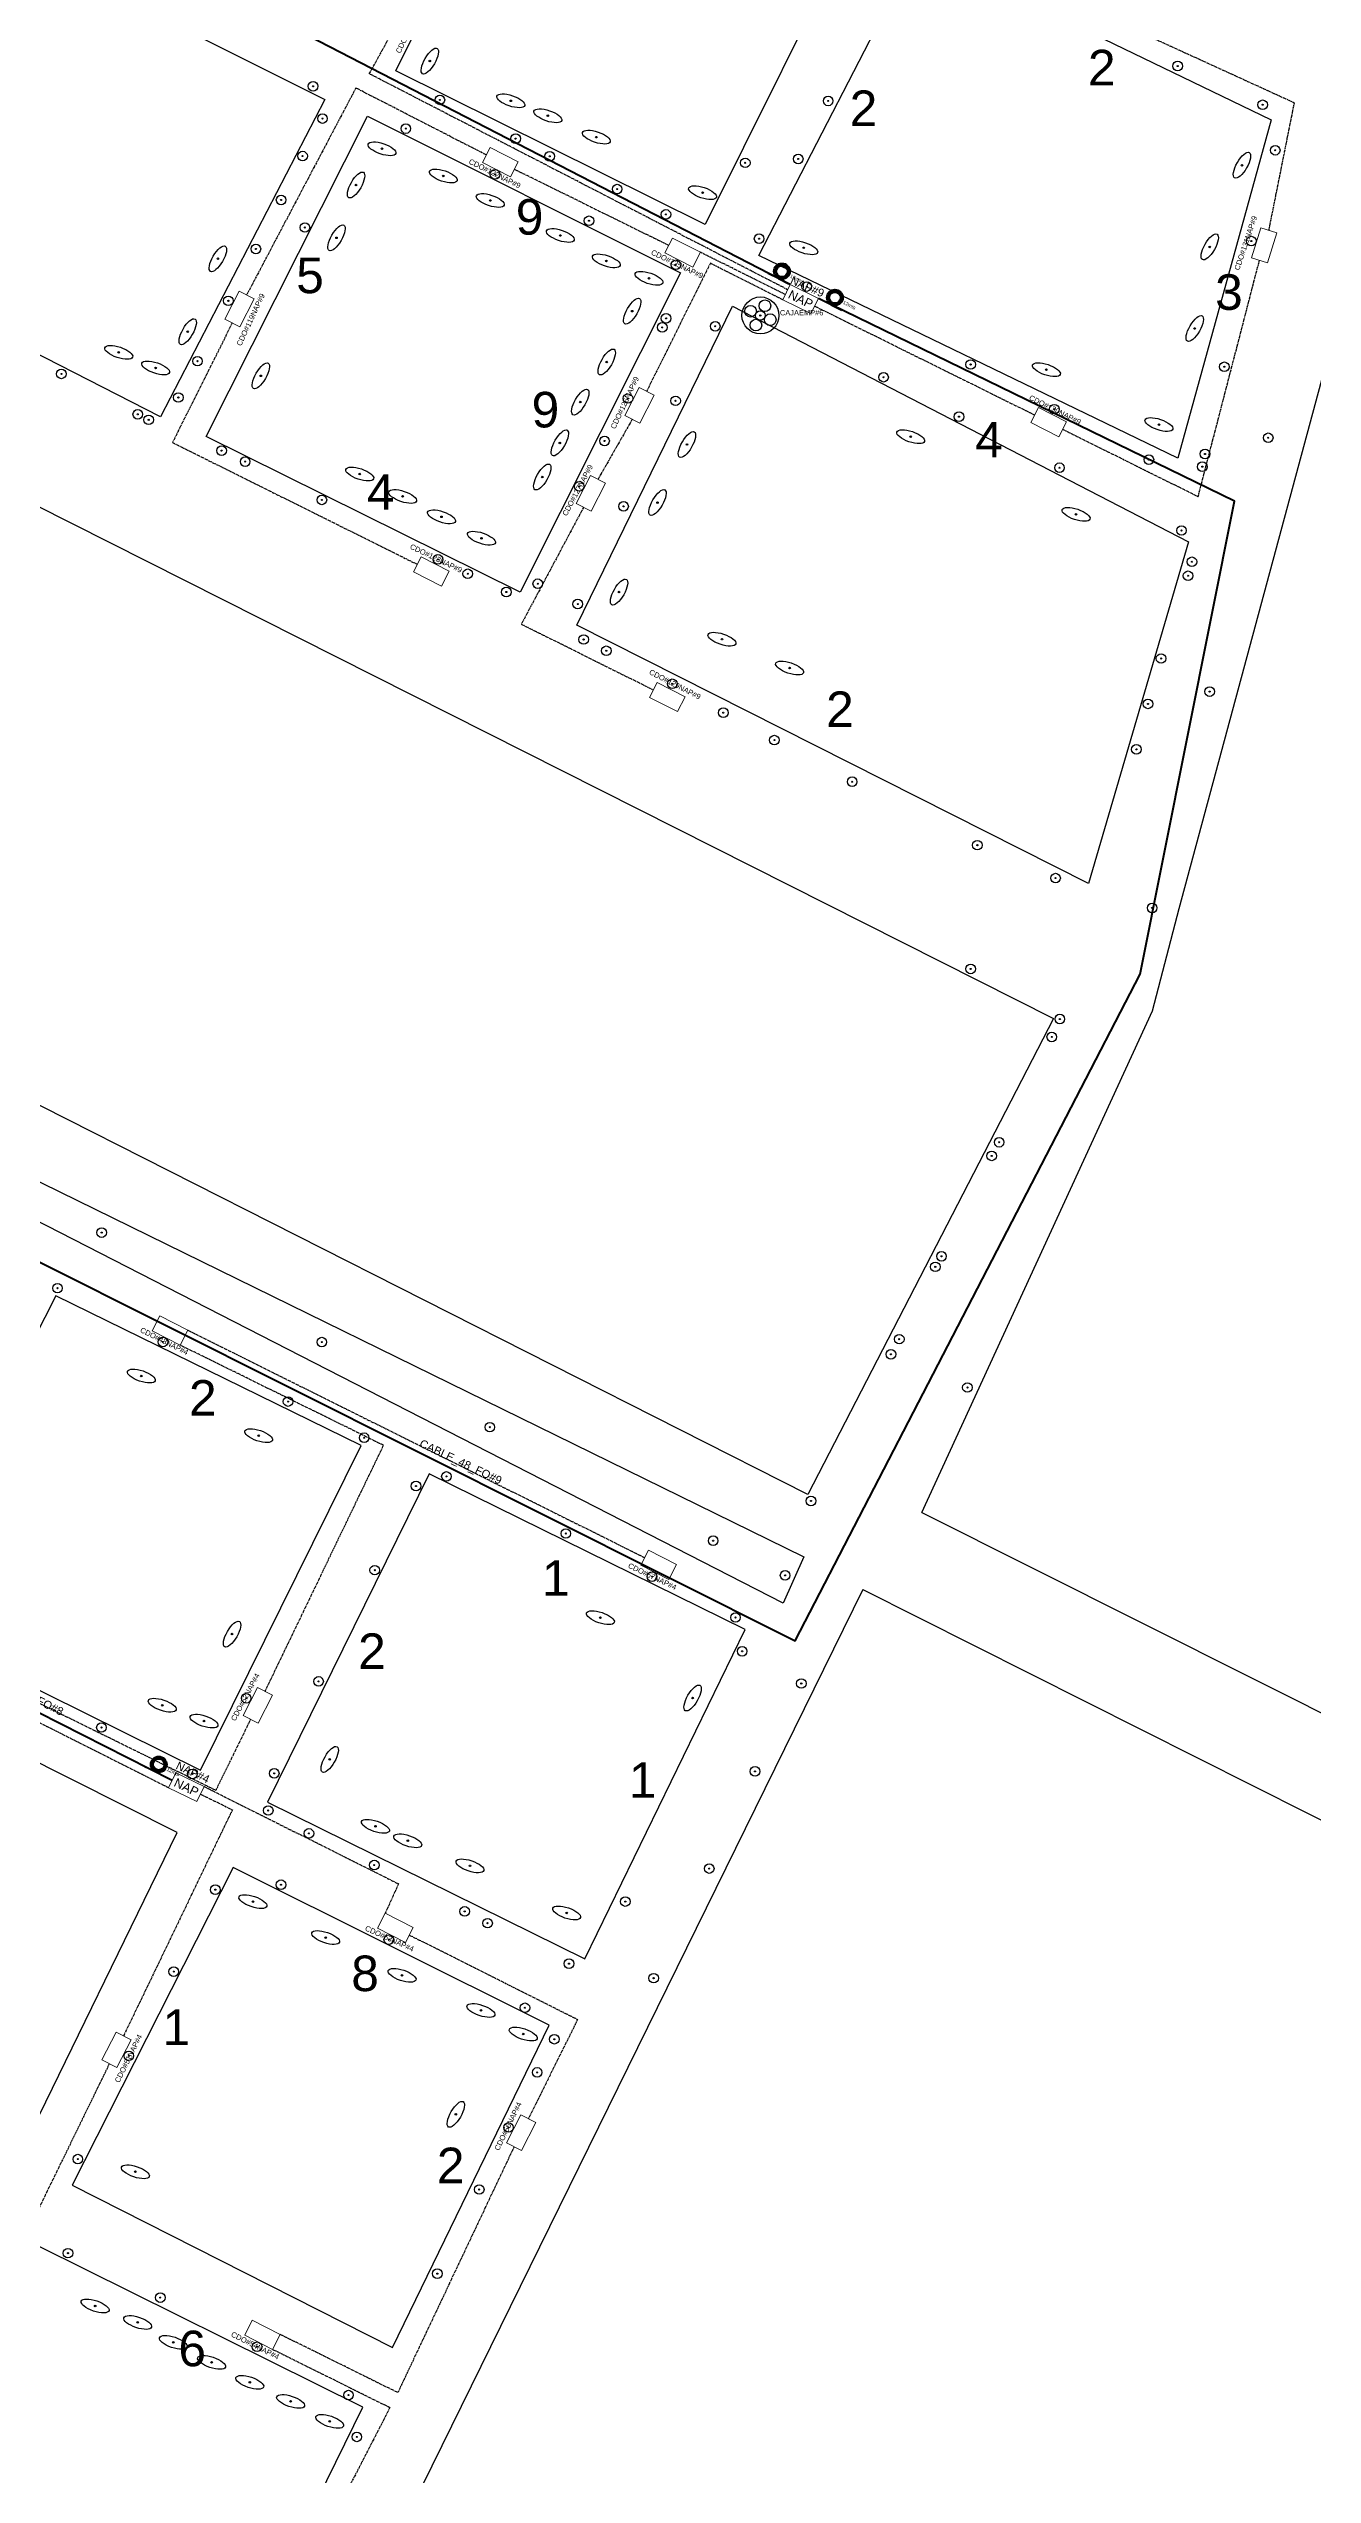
# Model space of a CAD drawing. Header units: metres. Extents: x 401117 to 403455, y 6344775 to 6346412.
# Drawn here: x 402540 to 402895, y 6345123 to 6345805 of the extents above; entities that cross this region are included whole.
import ezdxf
from ezdxf.enums import TextEntityAlignment as Align

# ---------------------------------------------------------------- set-up
doc = ezdxf.new("R2010")
doc.units = ezdxf.units.M
doc.header["$MEASUREMENT"] = 0
doc.linetypes.add('PHANTOM2', pattern=[1.25, 0.625, -0.125, 0.125, -0.125, 0.125, -0.125])
for name, color, linetype, lineweight in [('CDO', 10, 'Continuous', 20), ('Cluster', 62, 'Continuous', 30), ('Fibra_24_pelos_Diseño', 174, 'Continuous', 40), ('Fibra_48_pelos_Diseño', 32, 'Continuous', 40), ('Fibra_CDO_a_CDO', 12, 'PHANTOM2', 30), ('Fibra_NAP_a_CDO', 52, 'PHANTOM2', 30), ('NAP', 102, 'Continuous', 20)]:
    doc.layers.add(name, color=color, linetype=linetype, lineweight=lineweight)
for name, color, linetype in [('CDO_name', 1, 'Continuous'), ('Empalmes', 212, 'Continuous'), ('HP_por_cuadra', 4, 'Continuous'), ('ID_CABLE', 7, 'Continuous'), ('Manzanas', 7, 'Continuous'), ('NAP_name', 102, 'Continuous'), ('Postes', 5, 'Continuous'), ('Propiedades_Servicio', 104, 'Continuous')]:
    doc.layers.add(name, color=color, linetype=linetype)
doc.layers.get('0').off()
doc.layers.get('Cluster').off()
doc.styles.get("Standard").update_dxf_attribs({"font": 'arial.ttf'})

# ---------------------------------------------------------------- blocks, each defined once
blk = doc.blocks.new('Postes')
at = {"layer": 'Postes'}
for radius in [1.35, 0.15]:
    blk.add_circle((0, 0), radius, dxfattribs=at)
blk = doc.blocks.new('HP')
blk.add_point((0, 0))
at = {"layer": 'Propiedades_Servicio'}
blk.add_circle((0, 0), 0.219, dxfattribs=at)
blk.add_ellipse((0, 0), major_axis=(2.06, 3.57), ratio=0.36506, dxfattribs=at)
blk = doc.blocks.new('HP_contador')
at = {"layer": 'HP_por_cuadra'}
blk.add_attdef('8', (-3.87, -5.87), '', height=10, dxfattribs=at)
blk = doc.blocks.new('Empalmes')
at = {"layer": 'Empalmes'}
for centre, radius in [((0, 0), 5.2), ((-3.01, -0.04), 1.64), ((0.04, 3.01), 1.64), ((3.01, 0.04), 1.64), ((-0.04, -3.01), 1.64)]:
    blk.add_circle(centre, radius, dxfattribs=at)
blk.add_point((0.01, 0), dxfattribs=at)
blk.add_point((0.01, 0), dxfattribs=at)
blk = doc.blocks.new('CDO')
at = {"layer": 'CDO'}
blk.add_lwpolyline([(-4.34, 2.51), (4.48, 2.35), (4.39, -2.37), (-4.43, -2.2)], close=True, dxfattribs=at)
at = {"layer": 'CDO', "color": 7, "flags": 2}
blk.add_attdef('CDO', (-3.67, -1.17), '', height=2.5, rotation=359.58865, dxfattribs=at)
blk = doc.blocks.new('NAP')
at = {"layer": 'NAP'}
blk.add_lwpolyline([(-4.46, -2.27), (4.36, -2.45), (4.46, 2.27), (-4.36, 2.45), (-4.46, -2.27)], dxfattribs=at)
at = {"layer": 'NAP', "color": 7}
blk.add_attdef('NAP', text='', height=2.5, rotation=359.05543, dxfattribs=at).set_placement((0.01, -1.26), align=Align.CENTER)
blk = doc.blocks.new('Ganancias')
for points in [[(0, -2.24), (-3.17, -2.3)], [(0, -1.58), (1.13, -1.51)], [(1.19, -1.91), (0, -1.88)], [(0, -2.24), (3.29, -2.28)]]:
    blk.add_lwpolyline(points)
for radius in [2.24, 1.88, 1.58]:
    blk.add_circle((0, 0), radius)
blk.add_attdef('10MTS', text='', height=1).set_placement((4.57, 0.44), align=Align.TOP_CENTER)
blk = doc.blocks.new('ACMAP_ANN_TEMPLATE_NAME_CAJA_DE_EMPALMES')
blk.add_attdef('NAME_CAJA_EMPALME', text='', height=1.5).set_placement((0, 0), align=Align.BOTTOM_LEFT)
blk = doc.blocks.new('ACMAP_ANN_TEMPLATE_NAME_CABLE')
blk.add_attdef('CABLE', text='', height=1.5).set_placement((0, 0), align=Align.MIDDLE)
blk = doc.blocks.new('ACMAP_ANN_TEMPLATE_NAME_CAJA_CDO')
at = {"layer": 'CDO_name'}
blk.add_attdef('NAME_CDO', text='', height=1.5, dxfattribs=at).set_placement((0, 0), align=Align.TOP_CENTER)
blk = doc.blocks.new('ACMAP_ANN_TEMPLATE_NAME_CAJA_NAP')
at = {"layer": 'NAP_name'}
blk.add_attdef('NAP', text='', height=1.5, dxfattribs=at).set_placement((0, 0), align=Align.TOP_CENTER)

msp = doc.modelspace()

# ---------------------------------------------------------------- linework, layer by layer
at = {"layer": 'Fibra_24_pelos_Diseño', "ltscale": 15}
msp.add_lwpolyline([(402486.63, 6345362.65), (402574.64, 6345318)], dxfattribs=at)
at = {"layer": 'Fibra_48_pelos_Diseño'}
for points in [[(402748.42, 6345738.63), (402445.07, 6345895.27)], [(402487.37, 6345364.16), (402536.65, 6345464.12), (402749.83, 6345357.23), (402846.8, 6345544.67), (402873.33, 6345677.71), (402756.34, 6345734.73)]]:
    msp.add_lwpolyline(points, dxfattribs=at)
at = {"layer": 'Fibra_CDO_a_CDO'}
for points in [[(402883.02, 6345753.9), (402890.19, 6345789.74), (402821.41, 6345821.19)], [(402662.94, 6345775.11), (402626.27, 6345793.94), (402595.55, 6345735.73)], [(402714.24, 6345749.65), (402670.8, 6345771.09)], [(402825.01, 6345697.95), (402863.12, 6345679.02), (402880.37, 6345745.48)], [(402591.52, 6345727.88), (402574.71, 6345694.22), (402643.53, 6345659.98)], [(402704, 6345700.76), (402694.33, 6345683.85)], [(402690.3, 6345676), (402672.8, 6345643.15), (402709.9, 6345624.66)], [(402579.04, 6345444.57), (402707.51, 6345380.6)], [(402600.72, 6345342.97), (402634.06, 6345412.2), (402576.89, 6345440.37)], [(402516.32, 6345349.96), (402586.94, 6345315.18), (402596.7, 6345335.12)], [(402641.3, 6345274.47), (402688.63, 6345250.73), (402674.79, 6345222.78)], [(402556.93, 6345238.26), (402535.97, 6345195.23), (402497.95, 6345214.37)], [(402670.76, 6345214.93), (402638.06, 6345145.78), (402605, 6345162.14)], [(402602.86, 6345157.94), (402635.86, 6345141.57), (402606.87, 6345085.33)]]:
    msp.add_lwpolyline(points, dxfattribs=at)
at = {"layer": 'Fibra_NAP_a_CDO'}
for points in [[(402747.69, 6345737.21), (402630.05, 6345797.95), (402636.42, 6345809.49)], [(402746.34, 6345734.4), (402725.95, 6345744.66), (402708.03, 6345708.61)], [(402746.96, 6345735.9), (402723.17, 6345747.74)], [(402755.29, 6345732.61), (402817.16, 6345701.96)], [(402573.6, 6345315.88), (402514.14, 6345345.79)], [(402582.56, 6345314.1), (402591.54, 6345309.66), (402560.95, 6345246.11)], [(402583.6, 6345316.21), (402638.27, 6345288.87), (402634.52, 6345280.59)]]:
    msp.add_lwpolyline(points, dxfattribs=at)
at = {"layer": 'Manzanas'}
for p, q in [((402857.78, 6345563.19), (403065.59, 6346333.87)), ((402785.39, 6345393.34), (403455.08, 6345057.36)), ((402768.82, 6345371.61), (402608.22, 6345045.05)), ((402768.82, 6345371.61), (403451.59, 6345028.41))]:
    msp.add_line(p, q, dxfattribs=at)
for points in [[(402767.7, 6345842.47), (402724.54, 6345755.54), (402637.51, 6345798.77), (402680.36, 6345885.25), (402767.7, 6345842.47)], [(402617.5, 6345790.68), (402571.32, 6345701.43), (402482.19, 6345747.02), (402528.03, 6345835.54), (402617.5, 6345790.68)], [(402857.44, 6345689.87), (402739.54, 6345746.8), (402784.08, 6345833.18), (402883.63, 6345785.01), (402857.44, 6345689.87)], [(402672.48, 6345652.14), (402584.14, 6345695.92), (402629.56, 6345785.99), (402717.56, 6345742), (402672.48, 6345652.14)], [(402860.38, 6345666.34), (402832.33, 6345570.25), (402688.42, 6345642.9), (402732.17, 6345732.58), (402860.38, 6345666.34)], [(402472.07, 6345708.94), (402822.47, 6345532.26), (402753.37, 6345398.34), (402358.41, 6345598.46), (402402.23, 6345633.57), (402415.1, 6345679.52), (402477.26, 6345643.1), (402492.38, 6345660.51), (402443.44, 6345692.98), (402472.07, 6345708.94)], [(402785.39, 6345393.34), (402850.32, 6345534.37), (402857.78, 6345563.19)], [(402494.14, 6345497.11), (402498.02, 6345505.51), (402752.2, 6345380.82), (402746.4, 6345367.82), (402494.14, 6345497.11)], [(402627.76, 6345412.11), (402541.92, 6345454.26), (402495.85, 6345363.78), (402582.6, 6345320.83), (402627.76, 6345412.11)], [(402601.46, 6345311.83), (402690.67, 6345267.77), (402735.71, 6345360.44), (402646.91, 6345404.14), (402601.46, 6345311.83)], [(402531.65, 6345212.37), (402576.05, 6345303.28), (402487.04, 6345348.06), (402441.55, 6345258.02), (402531.65, 6345212.37)], [(402591.74, 6345293.43), (402546.47, 6345204.14), (402636.56, 6345158.43), (402680.61, 6345249.1), (402591.74, 6345293.43)], [(402491.76, 6345096.24), (402582.79, 6345049.03), (402628.26, 6345141.67), (402537.25, 6345186.87), (402491.76, 6345096.24)]]:
    msp.add_lwpolyline(points, dxfattribs=at)

# ---------------------------------------------------------------- block references
at = {"layer": 'CDO'}
for p, rotation in [((402666.81, 6345773.04), 334.0033842044514), ((402718.11, 6345747.59), 334.0033842044514), ((402881.75, 6345749.65), 73.5817065809652), ((402593.59, 6345731.76), 63.90027198787766), ((402706.07, 6345704.63), 63.90027198787766), ((402821.03, 6345699.9), 334.0033842044514), ((402692.37, 6345679.87), 63.90027198787766), ((402647.41, 6345657.92), 334.0033842044514), ((402713.77, 6345622.6), 334.0033842044514), ((402573.98, 6345444.42), 334.0033842044514), ((402711.38, 6345378.54), 334.0033842044514), ((402598.76, 6345338.99), 63.90027198787766), ((402637.32, 6345276.42), 334.0033842044514), ((402558.99, 6345242.13), 63.90027198787766), ((402672.83, 6345218.8), 63.90027198787766), ((402599.95, 6345161.99), 334.0033842044514)]:
    msp.add_blockref('CDO', p, dxfattribs=dict(at, rotation=rotation))
at = {"layer": 'CDO_name'}
for p, rotation, values in [((402640.86, 6345811.37), 64.26600403891241, {'NAME_CDO': 'CDO#120NAP#9'}), ((402665.66, 6345770.54), 333.4596597789406, {'NAME_CDO': 'CDO#122NAP#9'}), ((402875.79, 6345750.58), 71.35937470352606, {'NAME_CDO': 'CDO#131NAP#9'}), ((402716.96, 6345745.09), 334.3142701791319, {'NAME_CDO': 'CDO#125NAP#9'}), ((402596.01, 6345729.1), 64.9591784275278, {'NAME_CDO': 'CDO#119NAP#9'}), ((402701.21, 6345705.74), 64.77505405519703, {'NAME_CDO': 'CDO#126NAP#9'}), ((402823.22, 6345704.11), 333.4596986340567, {'NAME_CDO': 'CDO#130NAP#9'}), ((402687.97, 6345681.17), 62.07721458159158, {'NAME_CDO': 'CDO#127NAP#9'}), ((402649.15, 6345662.34), 334.314233796577, {'NAME_CDO': 'CDO#123NAP#9'}), ((402716.35, 6345626.87), 332.7697938058753, {'NAME_CDO': 'CDO#129NAP#9'}), ((402572.73, 6345442.16), 333.4596541454629, {'NAME_CDO': 'CDO#48NAP#4'}), ((402709.97, 6345376), 334.4138646248456, {'NAME_CDO': 'CDO#57NAP#4'}), ((402594.52, 6345341.73), 61.99491735403308, {'NAME_CDO': 'CDO#52NAP#4'}), ((402636.04, 6345274.16), 335.6976376872078, {'NAME_CDO': 'CDO#53NAP#4'}), ((402561.65, 6345240.07), 63.75204741419734, {'NAME_CDO': 'CDO#51NAP#4'}), ((402668.38, 6345221.01), 64.09615112897319, {'NAME_CDO': 'CDO#56NAP#4'}), ((402598.29, 6345159.68), 333.2419090828766, {'NAME_CDO': 'CDO#54NAP#4'})]:
    msp.add_blockref('ACMAP_ANN_TEMPLATE_NAME_CAJA_CDO', p, dxfattribs=dict(at, rotation=rotation)).add_auto_attribs(values)
at = {"layer": 'Cluster', "rotation": 334.9351310527323}
for p in [(402751.34, 6345734.56), (402578.6, 6345316.05)]:
    msp.add_blockref('NAP', p, dxfattribs=at).add_auto_attribs({'NAP': 'NAP'})
at = {"layer": 'Empalmes', "rotation": 155.8031875645195}
msp.add_blockref('Empalmes', (402740.03, 6345729.97), dxfattribs=at)
at = {"layer": 'Empalmes'}
msp.add_blockref('ACMAP_ANN_TEMPLATE_NAME_CAJA_DE_EMPALMES', (402745.52, 6345729.54), dxfattribs=at).add_auto_attribs({'NAME_CAJA_EMPALME': 'CAJAEMP#6'})
at = {"layer": 'Fibra_24_pelos_Diseño', "rotation": 333.5205212744322}
msp.add_blockref('Ganancias', (402570.83, 6345322.44), dxfattribs=at).add_auto_attribs({'10MTS': '12mts'})
at = {"layer": 'Fibra_48_pelos_Diseño', "rotation": 333.5205212744322}
for p in [(402746.08, 6345742.38), (402760.97, 6345734.98)]:
    msp.add_blockref('Ganancias', p, dxfattribs=at).add_auto_attribs({'10MTS': '12mts'})
at = {"layer": 'ID_CABLE', "color": 7, "xscale": 1.5, "yscale": 1.5, "zscale": 1.5}
for p, rotation, values in [((402655.64, 6345407.27), 334.5073340209968, {'CABLE': 'CABLE_48_FO#9'}), ((402532.47, 6345342.52), 333.0985453736831, {'CABLE': 'CABLE_24_FO#8'})]:
    msp.add_blockref('ACMAP_ANN_TEMPLATE_NAME_CABLE', p, dxfattribs=dict(at, rotation=rotation)).add_auto_attribs(values)
at = {"layer": 'Manzanas'}
for p in [(402554.8, 6345472.03), (402542.37, 6345456.4), (402572.02, 6345441.28), (402616.7, 6345441.22), (402607.21, 6345424.5), (402628.61, 6345414.33), (402663.94, 6345417.3), (402643.19, 6345400.74), (402651.74, 6345403.44), (402685.32, 6345387.4), (402726.75, 6345385.38), (402709.56, 6345375.27), (402746.98, 6345375.63), (402733.03, 6345363.78), (402554.73, 6345332.84), (402580.29, 6345319.77), (402601.63, 6345309.5), (402613.07, 6345303.05), (402631.45, 6345294.14), (402605.23, 6345288.61), (402656.87, 6345281.11), (402663.3, 6345277.81), (402686.21, 6345266.42), (402673.81, 6345254.01), (402545.31, 6345185), (402571.27, 6345172.5), (402598.48, 6345158.66), (402624.2, 6345145.07)]:
    msp.add_blockref('Postes', p, dxfattribs=at)
at = {"layer": 'Manzanas', "rotation": 0.09450695047711309}
msp.add_blockref('Postes', (402635.52, 6345273.18), dxfattribs=at)
at = {"layer": 'NAP_name', "xscale": 1.5, "yscale": 1.5, "zscale": 1.5}
for p, rotation, values in [((402753.69, 6345739.08), 336.3522205300185, {'NAP': 'NAP#9'}), ((402580.92, 6345321.24), 334.8563348237357, {'NAP': 'NAP#4'})]:
    msp.add_blockref('ACMAP_ANN_TEMPLATE_NAME_CAJA_NAP', p, dxfattribs=dict(at, rotation=rotation)).add_auto_attribs(values)
at = {"layer": 'Postes'}
for p in [(402857.37, 6345800.11), (402614.24, 6345794.41), (402649.9, 6345790.59), (402759.09, 6345790.3), (402881.26, 6345789.22), (402616.88, 6345785.34), (402640.33, 6345782.52), (402611.29, 6345774.79), (402671.19, 6345779.7), (402680.78, 6345774.73), (402884.8, 6345776.43), (402665.42, 6345769.65), (402735.77, 6345772.9), (402750.66, 6345773.97), (402605.25, 6345762.45), (402699.75, 6345765.5), (402611.94, 6345754.71), (402691.83, 6345756.6), (402713.46, 6345758.39), (402598.16, 6345748.66), (402739.66, 6345751.56), (402878.08, 6345750.88), (402716.27, 6345744.22), (402590.41, 6345734.08), (402753.06, 6345738.1), (402712.43, 6345726.61), (402713.5, 6345729.15), (402727.32, 6345726.92), (402740, 6345729.95), (402543.46, 6345713.53), (402581.74, 6345717.12), (402799.15, 6345716.17), (402870.49, 6345715.53), (402576.36, 6345706.9), (402702.77, 6345706.62), (402716.18, 6345705.95), (402774.66, 6345712.59), (402564.94, 6345702.16), (402568.01, 6345700.62), (402795.88, 6345701.5), (402822.67, 6345703.61), (402696.2, 6345694.66), (402882.83, 6345695.56), (402588.51, 6345691.94), (402595.14, 6345688.86), (402824.14, 6345687.14), (402849.27, 6345689.42), (402864.31, 6345687.43), (402865.06, 6345691.01), (402689.08, 6345681.9), (402616.71, 6345678.09), (402701.55, 6345676.28), (402858.44, 6345669.49), (402649.35, 6345661.36), (402861.37, 6345660.69), (402657.73, 6345657.32), (402668.59, 6345652.18), (402677.42, 6345654.51), (402860.29, 6345656.75), (402688.66, 6345648.8), (402690.32, 6345638.84), (402696.7, 6345635.66), (402852.7, 6345633.49), (402715.26, 6345626.38), (402866.35, 6345624.18), (402729.59, 6345618.25), (402849.01, 6345620.72), (402743.96, 6345610.53), (402845.76, 6345607.94), (402765.83, 6345598.83), (402801.04, 6345580.98), (402823.02, 6345571.72), (402850.19, 6345563.32), (402799.15, 6345546.18), (402824.23, 6345532.09), (402821.96, 6345527.05), (402807.16, 6345497.43), (402805.07, 6345493.6), (402789.21, 6345462.4), (402790.95, 6345465.35), (402779.07, 6345442.05), (402776.73, 6345437.79), (402798.24, 6345428.45), (402754.25, 6345396.55), (402631.58, 6345377.08), (402734.9, 6345354.26), (402615.78, 6345345.8), (402751.53, 6345345.21), (402595.42, 6345341.06), (402603.31, 6345319.94), (402738.51, 6345320.49), (402725.63, 6345293.16), (402586.74, 6345287.22), (402702.04, 6345283.88), (402575.06, 6345264.18), (402710.01, 6345262.34), (402682.09, 6345245.17), (402562.43, 6345240.5), (402677.26, 6345235.83), (402669.19, 6345220.34), (402548.09, 6345211.44), (402660.96, 6345202.9), (402649.19, 6345179.23), (402626.54, 6345133.32)]:
    msp.add_blockref('Postes', p, dxfattribs=at)
at = {"layer": 'Propiedades_Servicio'}
for p in [(402647.06, 6345801.52), (402875.45, 6345772.21), (402626.32, 6345766.65), (402620.82, 6345751.8), (402587.47, 6345745.91), (402866.37, 6345749.23), (402703.97, 6345731.17), (402578.98, 6345725.39), (402862.17, 6345726.3), (402696.81, 6345716.87), (402599.55, 6345712.98), (402689.37, 6345705.6), (402683.62, 6345694.11), (402719.38, 6345693.66), (402678.69, 6345684.53), (402711.08, 6345677.34), (402700.28, 6345652.18), (402591.46, 6345359.1), (402720.97, 6345341.13), (402618.91, 6345323.87), (402654.37, 6345224.04)]:
    msp.add_blockref('HP', p, dxfattribs=at)
for p, values in [((402836.01, 6345800.55), {'8': '2'}), ((402769, 6345789.11), {'8': '2'}), ((402675.1, 6345758.56), {'8': '9'}), ((402613.36, 6345742.1), {'8': '5'}), ((402871.77, 6345737.42), {'8': '3'}), ((402679.56, 6345704.35), {'8': '9'}), ((402804.26, 6345695.9), {'8': '4'}), ((402633.24, 6345681.19), {'8': '4'}), ((402762.37, 6345620.09), {'8': '2'}), ((402583.22, 6345426.4), {'8': '2'}), ((402682.48, 6345375.75), {'8': '1'}), ((402630.77, 6345355.17), {'8': '2'}), ((402706.9, 6345318.94), {'8': '1'}), ((402628.84, 6345264.56), {'8': '8'}), ((402575.74, 6345249.4), {'8': '1'}), ((402652.92, 6345210.54), {'8': '2'}), ((402580.24, 6345159.06), {'8': '6'})]:
    msp.add_blockref('HP_contador', p, dxfattribs=at).add_auto_attribs(values)
at = {"layer": 'Propiedades_Servicio', "rotation": 281.2153719011788}
for p in [(402669.84, 6345790.34), (402680.26, 6345786.13), (402693.9, 6345780.12), (402633.61, 6345776.85), (402650.86, 6345769.19), (402664.06, 6345762.31), (402723.77, 6345764.5), (402683.77, 6345752.46), (402696.71, 6345745.31), (402752.22, 6345749), (402708.71, 6345740.42), (402559.59, 6345719.58), (402569.97, 6345715.21), (402820.45, 6345714.71), (402852.09, 6345699.28), (402782.29, 6345695.86), (402627.36, 6345685.36), (402639.41, 6345679.07), (402650.36, 6345673.33), (402828.79, 6345674.02), (402661.59, 6345667.31), (402729.21, 6345638.91), (402748.23, 6345630.81), (402565.94, 6345431.68), (402598.94, 6345414.91), (402695.04, 6345363.72), (402571.82, 6345339.1), (402583.56, 6345334.64), (402631.78, 6345305.05), (402640.87, 6345300.98), (402658.35, 6345293.92), (402597.32, 6345283.87), (402685.56, 6345280.68), (402617.79, 6345273.75), (402639.26, 6345263.13), (402661.43, 6345253.26), (402673.33, 6345246.62), (402564.28, 6345207.89), (402552.95, 6345170.15), (402564.92, 6345165.51), (402574.93, 6345159.9), (402585.69, 6345154.28), (402596.44, 6345148.67), (402607.92, 6345143.3), (402618.91, 6345137.69)]:
    msp.add_blockref('HP', p, dxfattribs=at)

doc.saveas('drawing.dxf')
